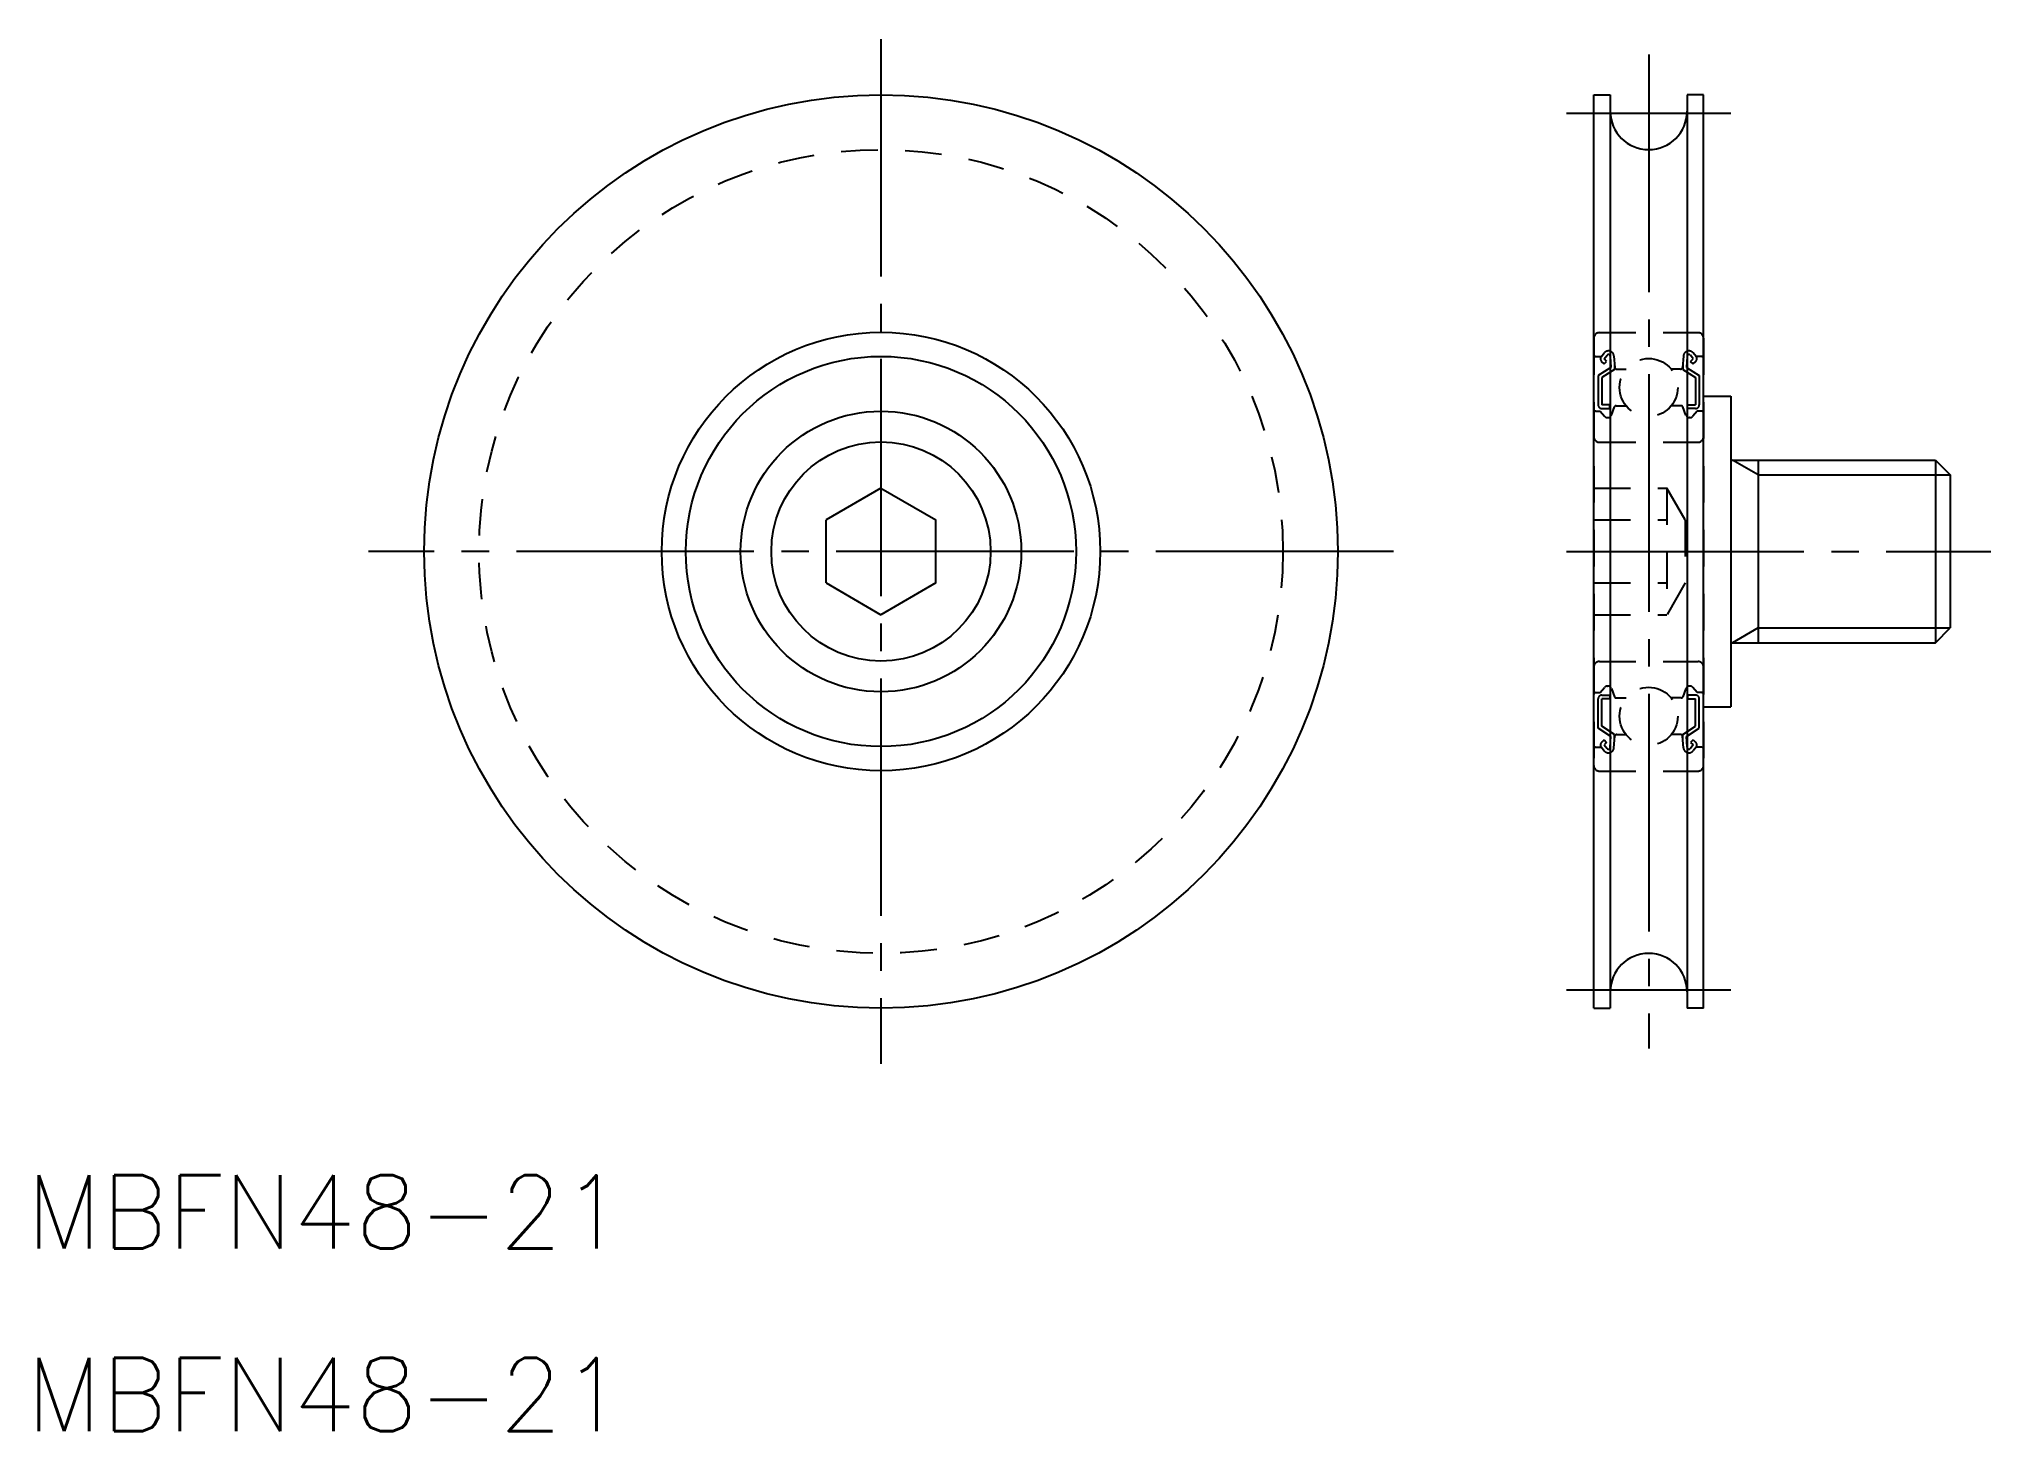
# Model space of a CAD drawing. Extents: x 26 to 133, y 143 to 220.
import ezdxf

# ---------------------------------------------------------------- set-up
doc = ezdxf.new("R2010")
doc.units = 0
doc.linetypes.add('CENTER', pattern=[17.5, 13, -1.5, 1.5, -1.5])
doc.linetypes.add('DASHED', pattern=[3.5, 2, -1.5])
doc.layers.get('0').update_dxf_attribs({"linetype": 'CONTINUOUS'})
doc.layers.add('CENTER', color=1, linetype='CENTER')
doc.styles.add('MISUMI', font='txt.shx')

msp = doc.modelspace()

# ---------------------------------------------------------------- linework, layer by layer
at = {"color": 7, "linetype": 'CONTINUOUS'}
for p, q in [((111.56, 216.47), (112.46, 216.47)), ((111.56, 166.47), (111.56, 216.47)), ((112.46, 216.47), (112.46, 166.47)), ((117.56, 216.47), (116.66, 216.47)), ((116.66, 216.47), (116.66, 166.47)), ((117.56, 166.47), (117.56, 216.47)), ((117.56, 199.97), (119.06, 199.97)), ((119.06, 199.97), (119.06, 182.97)), ((119.06, 196.47), (130.25, 196.47)), ((120.56, 196.47), (120.56, 186.47)), ((130.25, 196.47), (130.25, 186.47)), ((130.25, 196.47), (131.06, 195.66)), ((131.06, 195.66), (131.06, 187.29)), ((72.54, 194.93), (69.54, 193.2)), ((72.54, 194.93), (75.54, 193.2)), ((69.54, 189.75), (69.54, 193.2)), ((75.54, 189.75), (75.54, 193.2)), ((69.54, 189.75), (72.54, 188.01)), ((75.54, 189.75), (72.54, 188.01)), ((130.25, 186.47), (131.06, 187.29)), ((119.06, 186.47), (130.25, 186.47)), ((117.56, 182.97), (119.06, 182.97)), ((111.56, 166.47), (112.46, 166.47)), ((117.56, 166.47), (116.66, 166.47))]:
    msp.add_line(p, q, dxfattribs=at)
at = {"color": 3, "linetype": 'DASHED'}
for p, q in [((111.56, 203.15), (111.56, 179.75)), ((111.86, 203.45), (117.26, 203.45)), ((117.56, 203.15), (117.56, 179.75)), ((111.66, 202.15), (111.97, 202.15)), ((111.97, 202.15), (112.13, 202.34)), ((112.12, 202.02), (112.28, 202.21)), ((112.26, 201.88), (112.12, 202.02)), ((112.46, 202.15), (112.49, 201.55)), ((112.66, 202.17), (112.71, 201.54)), ((116.46, 202.17), (116.41, 201.54)), ((116.66, 202.15), (116.63, 201.55)), ((117, 202.02), (116.84, 202.21)), ((116.85, 201.88), (117, 202.02)), ((117.15, 202.15), (116.99, 202.34)), ((117.46, 202.15), (117.15, 202.15)), ((112.49, 201.55), (111.79, 201.11)), ((111.79, 201.11), (111.79, 199.5)), ((112.12, 201.74), (111.98, 201.88)), ((112.69, 201.44), (111.99, 201)), ((111.99, 201), (111.99, 199.5)), ((112.12, 201.74), (112.26, 201.88)), ((112.69, 201.79), (112.69, 201.44)), ((112.81, 201.45), (113.33, 201.45)), ((116.31, 201.45), (115.79, 201.45)), ((116.43, 201.79), (116.43, 201.44)), ((116.43, 201.44), (117.13, 201)), ((116.63, 201.55), (117.33, 201.11)), ((117, 201.74), (116.85, 201.88)), ((117, 201.74), (117.14, 201.88)), ((117.13, 201), (117.13, 199.5)), ((117.33, 201.11), (117.33, 199.5)), ((111.66, 199.15), (111.91, 199.15)), ((111.91, 199.15), (112.14, 198.87)), ((112.44, 199.5), (111.99, 199.5)), ((111.99, 199.3), (112.44, 199.3)), ((112.3, 198.8), (112.33, 198.8)), ((112.44, 199.3), (112.44, 199.5)), ((112.52, 198.93), (112.68, 199.39)), ((112.78, 199.45), (113.33, 199.45)), ((116.34, 199.45), (115.79, 199.45)), ((116.6, 198.93), (116.43, 199.39)), ((116.68, 199.3), (116.68, 199.5)), ((116.68, 199.5), (117.13, 199.5)), ((117.13, 199.3), (116.68, 199.3)), ((116.82, 198.8), (116.79, 198.8)), ((117.21, 199.15), (116.98, 198.87)), ((117.46, 199.15), (117.21, 199.15)), ((111.86, 197.45), (117.26, 197.45)), ((111.56, 194.93), (115.56, 194.93)), ((116.56, 193.2), (115.56, 194.93)), ((115.56, 194.93), (115.56, 188.01)), ((111.56, 193.2), (115.56, 193.2)), ((116.56, 193.2), (116.56, 189.75)), ((111.56, 189.75), (115.56, 189.75)), ((116.56, 189.75), (115.56, 188.01)), ((111.56, 188.01), (115.56, 188.01)), ((111.86, 185.45), (117.26, 185.45)), ((111.91, 183.75), (112.14, 184.03)), ((112.3, 184.1), (112.33, 184.1)), ((112.52, 183.97), (112.68, 183.52)), ((116.6, 183.97), (116.43, 183.52)), ((116.82, 184.1), (116.79, 184.1)), ((117.21, 183.75), (116.98, 184.03)), ((111.66, 183.75), (111.91, 183.75)), ((111.79, 181.79), (111.79, 183.4)), ((111.99, 183.6), (112.44, 183.6)), ((111.99, 181.9), (111.99, 183.4)), ((112.44, 183.4), (111.99, 183.4)), ((112.1, 183.6), (112.1, 183.6)), ((112.22, 183.6), (112.22, 183.6)), ((112.44, 183.6), (112.44, 183.4)), ((112.78, 183.45), (113.33, 183.45)), ((116.34, 183.45), (115.79, 183.45)), ((117.13, 183.6), (116.68, 183.6)), ((116.68, 183.6), (116.68, 183.4)), ((116.68, 183.4), (117.13, 183.4)), ((117.13, 181.9), (117.13, 183.4)), ((117.46, 183.75), (117.21, 183.75)), ((117.33, 181.79), (117.33, 183.4)), ((112.49, 181.35), (111.79, 181.79)), ((112.69, 181.46), (111.99, 181.9)), ((116.43, 181.46), (117.13, 181.9)), ((116.63, 181.35), (117.33, 181.79)), ((111.66, 180.75), (111.97, 180.75)), ((111.97, 180.75), (112.13, 180.56)), ((112.12, 181.16), (111.98, 181.02)), ((112.12, 181.16), (112.26, 181.02)), ((112.26, 181.02), (112.12, 180.88)), ((112.12, 180.88), (112.28, 180.69)), ((112.46, 180.75), (112.49, 181.35)), ((112.66, 180.73), (112.71, 181.36)), ((112.69, 181.12), (112.69, 181.46)), ((112.81, 181.45), (113.33, 181.45)), ((116.31, 181.45), (115.79, 181.45)), ((116.46, 180.73), (116.41, 181.36)), ((116.43, 181.12), (116.43, 181.46)), ((116.66, 180.75), (116.63, 181.35)), ((117, 180.88), (116.84, 180.69)), ((117, 181.16), (116.85, 181.02)), ((116.85, 181.02), (117, 180.88)), ((117.15, 180.75), (116.99, 180.56)), ((117, 181.16), (117.14, 181.02)), ((117.46, 180.75), (117.15, 180.75)), ((111.86, 179.45), (117.26, 179.45))]:
    msp.add_line(p, q, dxfattribs=at)
at = {"color": 3, "linetype": 'CONTINUOUS'}
for p, q in [((120.56, 195.66), (119.15, 196.47)), ((120.56, 195.66), (131.06, 195.66)), ((120.56, 187.29), (119.15, 186.47)), ((120.56, 187.29), (131.06, 187.29))]:
    msp.add_line(p, q, dxfattribs=at)
at = {"color": 7, "linetype": 'CONTINUOUS'}
for radius in [25, 12, 10.68, 7.68, 6]:
    msp.add_circle((72.54, 191.47), radius, dxfattribs=at)
at = {"color": 3, "linetype": 'DASHED'}
for centre, radius in [((72.54, 191.47), 22), ((114.56, 200.45), 1.59), ((114.56, 182.45), 1.59)]:
    msp.add_circle(centre, radius, dxfattribs=at)
at = {"color": 7, "linetype": 'CONTINUOUS'}
for centre, start, end in [((114.56, 215.57), 180, 0), ((114.56, 167.37), 0, 180)]:
    msp.add_arc(centre, 2.1, start, end, dxfattribs=at)
at = {"color": 3, "linetype": 'DASHED'}
for centre, radius, start, end in [((111.86, 203.15), 0.3, 90, 180), ((117.26, 203.15), 0.3, 0, 90), ((111.66, 202.25), 0.1, 180, 270), ((112.12, 202.02), 0.2, 139.9921, 224.998), ((112.36, 202.15), 0.3, 4.935, 139.9921), ((112.36, 202.15), 0.1, 3.0864, 139.9628), ((116.76, 202.15), 0.3, 40.0079, 175.065), ((116.76, 202.15), 0.1, 40.0372, 176.9136), ((117, 202.02), 0.2, 315.002, 40.0079), ((117.46, 202.25), 0.1, 270, 0), ((112.81, 201.55), 0.1, 184.935, 269.9989), ((116.31, 201.55), 0.1, 270.0011, 355.065), ((111.66, 199.05), 0.1, 90, 180), ((111.99, 199.5), 0.2, 180, 270), ((112.3, 199), 0.2, 219.9863, 270), ((112.33, 199), 0.2, 270, 340.0584), ((112.78, 199.35), 0.1, 89.999, 160.0584), ((116.34, 199.35), 0.1, 19.9416, 90.001), ((116.79, 199), 0.2, 199.9416, 270), ((116.82, 199), 0.2, 270, 320.0137), ((117.13, 199.5), 0.2, 270, 0), ((117.46, 199.05), 0.1, 0, 90), ((111.86, 197.75), 0.3, 180, 270), ((117.26, 197.75), 0.3, 270, 0), ((111.86, 185.15), 0.3, 90, 180), ((117.26, 185.15), 0.3, 0, 90), ((111.66, 183.85), 0.1, 180, 270), ((112.3, 183.9), 0.2, 90, 140.0137), ((112.33, 183.9), 0.2, 19.9416, 90), ((116.79, 183.9), 0.2, 90, 160.0584), ((116.82, 183.9), 0.2, 39.9863, 90), ((117.46, 183.85), 0.1, 270, 0), ((111.99, 183.4), 0.2, 90, 180), ((112.78, 183.55), 0.1, 199.9416, 270.001), ((116.34, 183.55), 0.1, 269.999, 340.0584), ((117.13, 183.4), 0.2, 0, 90), ((111.66, 180.65), 0.1, 90, 180), ((112.12, 180.88), 0.2, 135.002, 220.0079), ((112.36, 180.75), 0.3, 220.0079, 355.065), ((112.36, 180.75), 0.1, 220.0372, 356.9136), ((112.81, 181.35), 0.1, 90.0011, 175.065), ((116.31, 181.35), 0.1, 4.935, 89.9989), ((116.76, 180.75), 0.3, 184.935, 319.9921), ((116.76, 180.75), 0.1, 183.0864, 319.9628), ((117, 180.88), 0.2, 319.9921, 44.998), ((117.46, 180.65), 0.1, 0, 90), ((111.86, 179.75), 0.3, 180, 270), ((117.26, 179.75), 0.3, 270, 0)]:
    msp.add_arc(centre, radius, start, end, dxfattribs=at)
at = {"layer": 'CENTER', "color": 1, "linetype": 'CENTER'}
for p, q in [((72.54, 219.52), (72.54, 163.42)), ((114.56, 218.67), (114.56, 164.27)), ((110.06, 215.47), (119.06, 215.47)), ((100.59, 191.47), (44.49, 191.47)), ((110.06, 191.47), (133.29, 191.47)), ((110.06, 167.47), (119.06, 167.47))]:
    msp.add_line(p, q, dxfattribs=at)

# ---------------------------------------------------------------- texts
at = {"color": 7, "linetype": 'CONTINUOUS', "style": 'MISUMI'}
for p in [(25.77, 153.32), (25.77, 143.32)]:
    msp.add_text('MBFN48-21', height=4, dxfattribs=at).set_placement(p)

doc.saveas('drawing.dxf')
